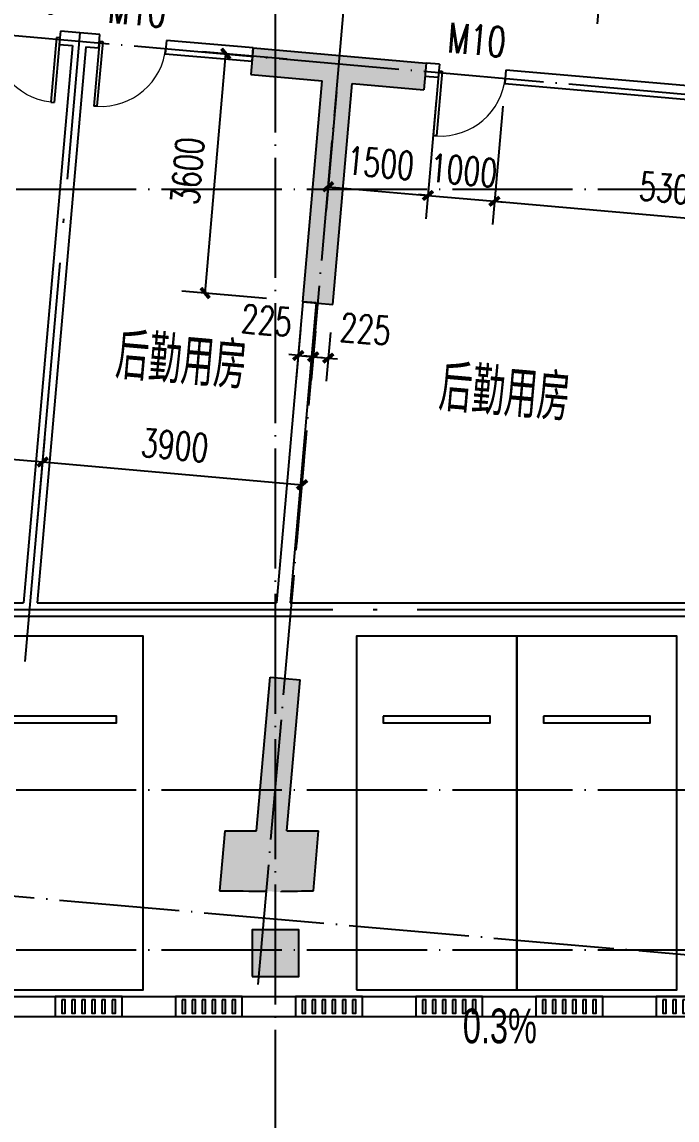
# Model space of a CAD drawing. Extents: x 246015 to 608740, y -108003 to 88400.
# Drawn here: x 513556 to 523367, y 10587 to 27045 of the extents above; entities that cross this region are included whole.
import ezdxf

# ---------------------------------------------------------------- set-up
doc = ezdxf.new("R2010")
doc.units = 0
doc.header["$LTSCALE"] = 3000
doc.header["$MEASUREMENT"] = 0
doc.header["$PDMODE"] = 1
doc.linetypes.add('DASH', pattern=[0.35, 0.25, -0.1])
doc.linetypes.add('DOTE', pattern=[2.42, 2, -0.2, 0.02, -0.2])
doc.layers.get('0').update_dxf_attribs({"linetype": 'CONTINUOUS'})
doc.layers.get('DEFPOINTS').update_dxf_attribs({"linetype": 'CONTINUOUS'})
for name, color, linetype in [('column', 9, 'CONTINUOUS'), ('DIM_ELEV', 3, 'CONTINUOUS'), ('dote', 1, 'DOTE'), ('LVTRY', 6, 'CONTINUOUS'), ('PUB_DIM', 3, 'CONTINUOUS'), ('PUB_HATCH', 8, 'CONTINUOUS'), ('PUB_TEXT', 7, 'CONTINUOUS'), ('WALL', 9, 'CONTINUOUS'), ('WINDOW', 4, 'CONTINUOUS'), ('WINDOW_TEXT', 7, 'CONTINUOUS'), ('WSBZ', 84, 'CONTINUOUS'), ('车位', 6, 'CONTINUOUS'), ('车库沟', 5, 'CONTINUOUS'), ('防火卷帘', 4, 'DASH')]:
    doc.layers.add(name, color=color, linetype=linetype)
doc.styles.add('_TCH_WINDOW', font='SIMPLEX', dxfattribs={"bigfont": 'GBCBIG'})
doc.styles.add('DIM_FONT', font='simplex.shx', dxfattribs={"width": 0.7, "bigfont": 'hztxt.shx'})
doc.styles.add('hy-linetype-style', font='hztxt_e.shx', dxfattribs={"width": 0.7, "bigfont": 'hztxt.shx'})
doc.dimstyles.new('DIMN140', dxfattribs={"dimscale": 1.4, "dimtxt": 300, "dimasz": 100, "dimexe": 250, "dimexo": 300, "dimgap": 150, "dimtad": 1, "dimdec": 0, "dimzin": 0, "dimdsep": 46, "dimtxsty": 'DIM_FONT', "dimblk": 'ARCHTICK', "dimcen": 0.09, "dimclrt": 7, "dimazin": 2, "dimtfac": 1, "dimtdec": 0, "dimtix": 1, "dimtmove": 2, "dimatfit": 3, "dimfxl": 0, "dimtolj": 1, "dimtzin": 0, "dimarcsym": 0})

# ---------------------------------------------------------------- blocks, each defined once
blk = doc.blocks.new('2-2')
at = {"layer": 'PUB_HATCH'}
for points in [[(53050, -11125), (54125, -11125), (54350, -10991.7), (54350, -10725), (53050, -10725)], [(54350, -10991.7), (54575, -11125), (55650, -11125), (55650, -10725), (54350, -10725)], [(54575, -14450), (54575, -11125), (54350, -10991.7), (54125, -11125), (54125, -14450)], [(54125, -22411.6, 0.0004268), (54575, -22372.3), (54575, -20100), (54125, -20100)], [(53650, -22452.4), (53650, -23355.6, 0.0013233), (55050, -23233.5), (55050, -22329.8, -0.0013278)], [(54575, -23275.8, -0.0002127), (54350, -23295.5), (54575, -23295.5)]]:
    blk.add_hatch(color=256, dxfattribs=at).paths.add_polyline_path(points)
at = {"layer": 'column'}
for p, q in [((55050, -23233.5), (55050, -22329.8)), ((53650, -22452.4), (53650, -23355.6))]:
    blk.add_line(p, q, dxfattribs=at)
for centre, radius, start, end in [((31274.9, 241208.4), 264608.5, 275.051714, 275.154976), ((31274.9, 241208.4), 264608.5, 274.850673, 274.953903), ((31275.3, 241203.8), 265503.9, 274.834193, 274.98581), ((31275.3, 241203.8), 265503.9, 275.034551, 275.137461)]:
    blk.add_arc(centre, radius, start, end, dxfattribs=at)
at = {"layer": 'dote', "ltscale": 0.3}
for p, q in [((54350, -24700), (54350, 2105.9)), ((-1000, -10850), (75800, -10850)), ((-1000, -23700), (75800, -23700))]:
    blk.add_line(p, q, dxfattribs=at)
at = {"layer": 'WALL'}
for p, q in [((53050, -10725), (54350, -10725)), ((53050, -10725), (53050, -11125)), ((54350, -10725), (55650, -10725)), ((55650, -10725), (55650, -11125)), ((53050, -11125), (54125, -11125)), ((54125, -14450), (54125, -11125)), ((54575, -11125), (55650, -11125)), ((54575, -14450), (54575, -11125)), ((54125, -14450), (54575, -14450)), ((54125, -22411.6), (54125, -20100)), ((54125, -20100), (54575, -20100)), ((54575, -22372.3), (54575, -20100)), ((54575, -23295.5), (54575, -23275.8))]:
    blk.add_line(p, q, dxfattribs=at)
blk = doc.blocks.new('che')
at = {"layer": '车位'}
for points in [[(0, 0), (2400, 0), (2400, 5300), (0, 5300), (0, 0)], [(400, 4100), (400, 4000), (2000, 4000), (2000, 4100), (400, 4100)]]:
    blk.add_lwpolyline(points, dxfattribs=at)
blk = doc.blocks.new('A$C7DAA5A07')
at = {"layer": 'WSBZ'}
for points in [[(0, 0), (1000, 0), (1000, 300), (0, 300)], [(100, 250), (100, 50), (150, 50), (150, 250)], [(250, 250), (250, 50), (300, 50), (300, 250)], [(400, 250), (400, 50), (450, 50), (450, 250)], [(550, 250), (550, 50), (600, 50), (600, 250)], [(700, 250), (700, 50), (750, 50), (750, 250)], [(850, 250), (850, 50), (900, 50), (900, 250)]]:
    blk.add_lwpolyline(points, close=True, dxfattribs=at)
blk = doc.blocks.new('_ARCHTICK')
at = {"color": 0, "linetype": 'ByBlock', "const_width": 0.4}
blk.add_lwpolyline([(-0.5, -0.5), (0.5, 0.5)], dxfattribs=at)
blk = doc.blocks.new('*D200')
at = {"layer": 'DEFPOINTS', "color": 0}
for p in [(516608, 26569), (517946, 26454), (517637, 22867)]:
    blk.add_point(p, dxfattribs=at)
at = {"layer": 'PUB_DIM', "color": 0, "lineweight": -2}
for p, q in [((517528, 26490), (516259, 26599)), ((516299, 22982), (516608, 26569)), ((517219, 22903), (515950, 23012))]:
    blk.add_line(p, q, dxfattribs=at)
at = {"layer": 'PUB_DIM', "color": 0, "lineweight": -2, "xscale": 140, "yscale": 140, "zscale": 140}
for p, rotation in [((516608, 26569), 85.075060437075), ((516299, 22982), 265.075060437075)]:
    blk.add_blockref('_ARCHTICK', p, dxfattribs=dict(at, rotation=rotation))
at = {"layer": 'PUB_DIM', "color": 7, "insert": (516035, 24812), "char_height": 420, "attachment_point": 5, "rotation": 85.0751, "style": 'DIM_FONT'}
blk.add_mtext('\\A1;3600', dxfattribs=at)
blk = doc.blocks.new('*D201')
at = {"layer": 'DEFPOINTS', "color": 0}
for p in [(517989, 22831), (518213, 22812), (518143, 22007)]:
    blk.add_point(p, dxfattribs=at)
at = {"layer": 'PUB_DIM', "color": 0, "lineweight": -2}
for p, q in [((517952, 22413), (517888, 21678)), ((518176, 22393), (518112, 21659)), ((517918, 22027), (517779, 22039)), ((517918, 22027), (518143, 22007)), ((518143, 22007), (518282, 21995))]:
    blk.add_line(p, q, dxfattribs=at)
at = {"layer": 'PUB_DIM', "color": 0, "lineweight": -2, "xscale": 140, "yscale": 140, "zscale": 140}
for p, rotation in [((517918, 22027), 355.0000602099857), ((518143, 22007), 175.0000602099858)]:
    blk.add_blockref('_ARCHTICK', p, dxfattribs=dict(at, rotation=rotation))
at = {"layer": 'PUB_DIM', "color": 7, "insert": (518701, 22443), "char_height": 420, "attachment_point": 5, "rotation": 355.0001, "style": 'DIM_FONT'}
blk.add_mtext('\\A1;225', dxfattribs=at)
blk = doc.blocks.new('*D202')
at = {"layer": 'DEFPOINTS', "color": 0}
for p in [(517765, 22851), (517989, 22831), (517918, 22027)]:
    blk.add_point(p, dxfattribs=at)
at = {"layer": 'PUB_DIM', "color": 0, "lineweight": -2}
for p, q in [((517728, 22433), (517664, 21698)), ((517952, 22413), (517888, 21678)), ((517694, 22046), (517555, 22059)), ((517694, 22046), (517918, 22027)), ((517918, 22027), (518058, 22015))]:
    blk.add_line(p, q, dxfattribs=at)
at = {"layer": 'PUB_DIM', "color": 0, "lineweight": -2, "xscale": 140, "yscale": 140, "zscale": 140}
for p, rotation in [((517694, 22046), 355.0000602099867), ((517918, 22027), 175.0000602099867)]:
    blk.add_blockref('_ARCHTICK', p, dxfattribs=dict(at, rotation=rotation))
at = {"layer": 'PUB_DIM', "color": 7, "insert": (517220, 22573), "char_height": 420, "attachment_point": 5, "rotation": 355.0001, "style": 'DIM_FONT'}
blk.add_mtext('\\A1;225', dxfattribs=at)
blk = doc.blocks.new('*D227')
at = {"layer": 'DEFPOINTS', "color": 0}
for p in [(519694, 28555), (522284, 28328), (522200, 27365)]:
    blk.add_point(p, dxfattribs=at)
at = {"layer": 'PUB_DIM', "color": 0, "lineweight": -2}
for p, q in [((519658, 28136), (519579, 27243)), ((522248, 27910), (522169, 27016)), ((519610, 27591), (522200, 27365))]:
    blk.add_line(p, q, dxfattribs=at)
at = {"layer": 'PUB_DIM', "color": 0, "lineweight": -2, "xscale": 140, "yscale": 140, "zscale": 140}
for p, rotation in [((519610, 27591), 175.0000000013872), ((522200, 27365), 355.0000000013872)]:
    blk.add_blockref('_ARCHTICK', p, dxfattribs=dict(at, rotation=rotation))
at = {"layer": 'PUB_DIM', "color": 7, "insert": (520941, 27896), "char_height": 420, "attachment_point": 5, "rotation": 355, "style": 'DIM_FONT'}
blk.add_mtext('\\A1;2600', dxfattribs=at)
blk = doc.blocks.new('*D228')
at = {"layer": 'DEFPOINTS', "color": 0}
for p in [(522284, 28328), (524874, 28101), (524790, 27138)]:
    blk.add_point(p, dxfattribs=at)
at = {"layer": 'PUB_DIM', "color": 0, "lineweight": -2}
for p, q in [((522248, 27910), (522169, 27016)), ((524838, 27683), (524760, 26789)), ((522200, 27365), (524790, 27138))]:
    blk.add_line(p, q, dxfattribs=at)
at = {"layer": 'PUB_DIM', "color": 0, "lineweight": -2, "xscale": 140, "yscale": 140, "zscale": 140}
for p, rotation in [((522200, 27365), 175.0000000013871), ((524790, 27138), 355.0000000013871)]:
    blk.add_blockref('_ARCHTICK', p, dxfattribs=dict(at, rotation=rotation))
at = {"layer": 'PUB_DIM', "color": 7, "insert": (523532, 27670), "char_height": 420, "attachment_point": 5, "rotation": 355, "style": 'DIM_FONT'}
blk.add_mtext('\\A1;2600', dxfattribs=at)
blk = doc.blocks.new('*D472')
at = {"layer": 'DEFPOINTS', "color": 0}
for p in [(518303, 26418), (519797, 26287), (519636, 24445)]:
    blk.add_point(p, dxfattribs=at)
at = {"layer": 'PUB_DIM', "color": 0, "lineweight": -2}
for p, q in [((518266, 25999), (518111, 24227)), ((519760, 25869), (519605, 24096)), ((518141, 24576), (519636, 24445))]:
    blk.add_line(p, q, dxfattribs=at)
at = {"layer": 'PUB_DIM', "color": 0, "lineweight": -2, "xscale": 140, "yscale": 140, "zscale": 140}
for p, rotation in [((518141, 24576), 175.0000000001317), ((519636, 24445), 355.0000000001316)]:
    blk.add_blockref('_ARCHTICK', p, dxfattribs=dict(at, rotation=rotation))
at = {"layer": 'PUB_DIM', "color": 7, "insert": (518925, 24929), "char_height": 420, "attachment_point": 5, "rotation": 355, "style": 'DIM_FONT'}
blk.add_mtext('\\A1;1500', dxfattribs=at)
blk = doc.blocks.new('*D473')
at = {"layer": 'DEFPOINTS', "color": 0}
for p in [(519797, 26287), (520793, 26200), (520632, 24358)]:
    blk.add_point(p, dxfattribs=at)
at = {"layer": 'PUB_DIM', "color": 0, "lineweight": -2}
for p, q in [((519760, 25869), (519605, 24096)), ((520756, 25781), (520601, 24009)), ((519636, 24445), (519496, 24457)), ((519636, 24445), (520632, 24358)), ((520632, 24358), (520771, 24346))]:
    blk.add_line(p, q, dxfattribs=at)
at = {"layer": 'PUB_DIM', "color": 0, "lineweight": -2, "xscale": 140, "yscale": 140, "zscale": 140}
for p, rotation in [((519636, 24445), 355.0000000001318), ((520632, 24358), 175.0000000001317)]:
    blk.add_blockref('_ARCHTICK', p, dxfattribs=dict(at, rotation=rotation))
at = {"layer": 'PUB_DIM', "color": 7, "insert": (520170, 24820), "char_height": 420, "attachment_point": 5, "rotation": 355, "style": 'DIM_FONT'}
blk.add_mtext('\\A1;1000', dxfattribs=at)
blk = doc.blocks.new('*D474')
at = {"layer": 'DEFPOINTS', "color": 0}
for p in [(520793, 26200), (526073, 25738), (525912, 23896)]:
    blk.add_point(p, dxfattribs=at)
at = {"layer": 'PUB_DIM', "color": 0, "lineweight": -2}
for p, q in [((520756, 25781), (520601, 24009)), ((526036, 25320), (525881, 23547)), ((520632, 24358), (525912, 23896))]:
    blk.add_line(p, q, dxfattribs=at)
at = {"layer": 'PUB_DIM', "color": 0, "lineweight": -2, "xscale": 140, "yscale": 140, "zscale": 140}
for p, rotation in [((520632, 24358), 175.0000000001317), ((525912, 23896), 355.0000000001318)]:
    blk.add_blockref('_ARCHTICK', p, dxfattribs=dict(at, rotation=rotation))
at = {"layer": 'PUB_DIM', "color": 7, "insert": (523308, 24545), "char_height": 420, "attachment_point": 5, "rotation": 355, "style": 'DIM_FONT'}
blk.add_mtext('\\A1;5300', dxfattribs=at)
blk = doc.blocks.new('*D478')
at = {"layer": 'DEFPOINTS', "color": 0}
for p in [(517751, 20110), (513751, 19141), (517636, 18801)]:
    blk.add_point(p, dxfattribs=at)
at = {"layer": 'PUB_DIM', "color": 0, "lineweight": -2}
for p, q in [((513788, 19559), (513896, 20799)), ((513866, 20450), (517751, 20110)), ((517673, 19219), (517781, 20459))]:
    blk.add_line(p, q, dxfattribs=at)
at = {"layer": 'PUB_DIM', "color": 0, "lineweight": -2, "xscale": 140, "yscale": 140, "zscale": 140}
for p, rotation in [((513866, 20450), 175.0000000001305), ((517751, 20110), 355.0000000001305)]:
    blk.add_blockref('_ARCHTICK', p, dxfattribs=dict(at, rotation=rotation))
at = {"layer": 'PUB_DIM', "color": 7, "insert": (515845, 20699), "char_height": 420, "attachment_point": 5, "rotation": 355, "style": 'DIM_FONT'}
blk.add_mtext('\\A1;3900', dxfattribs=at)
blk = doc.blocks.new('*D479')
at = {"layer": 'DEFPOINTS', "color": 0}
for p in [(513866, 20450), (509866, 19481), (513751, 19141)]:
    blk.add_point(p, dxfattribs=at)
at = {"layer": 'PUB_DIM', "color": 0, "lineweight": -2}
for p, q in [((509902, 19899), (510011, 21139)), ((509980, 20790), (513866, 20450)), ((513788, 19559), (513896, 20799))]:
    blk.add_line(p, q, dxfattribs=at)
at = {"layer": 'PUB_DIM', "color": 0, "lineweight": -2, "xscale": 140, "yscale": 140, "zscale": 140}
for p, rotation in [((509980, 20790), 175.0000000001306), ((513866, 20450), 355.0000000001306)]:
    blk.add_blockref('_ARCHTICK', p, dxfattribs=dict(at, rotation=rotation))
at = {"layer": 'PUB_DIM', "color": 7, "insert": (511960, 21038), "char_height": 420, "attachment_point": 5, "rotation": 355, "style": 'DIM_FONT'}
blk.add_mtext('\\A1;3900', dxfattribs=at)
blk = doc.blocks.new('_FZH')
blk.add_lwpolyline([(-0.5, -0.5), (0.5, -0.5), (0.5, 0.5), (-0.5, 0.5)], close=True)
at = {"layer": 'PUB_HATCH'}
blk.add_solid([(-0.5, -0.5), (0.5, -0.5), (-0.5, 0.5), (0.5, 0.5)], dxfattribs=at)
blk = doc.blocks.new('$DorLib2D$00000001')
for p, q in [((0.45, 0.975), (0.5, 0.975)), ((0.45, 0), (0.45, 0.975)), ((0.5, 0), (0.5, 0.975)), ((0.5, 0), (0.45, 0))]:
    blk.add_line(p, q)
at = {"lineweight": 13}
blk.add_arc((0.475, 0), 0.975, 91.4693, 180, dxfattribs=at)

msp = doc.modelspace()

# ---------------------------------------------------------------- linework, layer by layer
at = {"layer": 'DIM_ELEV'}
msp.add_lwpolyline([(521382.6, 12321.6, 0, 0, 0), (520026.9, 12321.6, 96, 0, 0), (519666.9, 12321.6, 0, 0, 0)], format="xyseb", dxfattribs=at)
msp.add_lwpolyline([(521382.6, 12321.6, 0, 0, 0), (520026.9, 12321.6, 96, 0, 0), (519666.9, 12321.6, 0, 0, 0)], format="xyseb", dxfattribs=at)
at = {"layer": 'dote', "ltscale": 0.3}
for p, q in [((517353.9, -37775.7), (517353.9, 53538.6)), ((295667.9, 24538.6), (554353.9, 24538.6)), ((295667.9, 15538.6), (554353.9, 15538.6)), ((295667.9, 13138.6), (554353.9, 13138.6))]:
    msp.add_line(p, q, dxfattribs=at)
at = {"layer": 'dote'}
for p, q in [((513603.8, 17458.5), (514428.3, 26882.2)), ((468653.9, 18238.6), (529331.7, 18238.6))]:
    msp.add_line(p, q, dxfattribs=at)
at = {"layer": 'WALL'}
for p, q in [((514131.9, 26908.1), (514114.5, 26708.8)), ((514424.3, 26882.5), (514131.9, 26908.1)), ((514723.1, 26856.4), (514424.3, 26882.5)), ((514705.7, 26657.1), (514723.1, 26856.4)), ((514311.2, 26691.6), (513580.4, 18338.6)), ((514510.5, 26674.2), (513781.2, 18338.6)), ((514114.5, 26708.8), (514311.2, 26691.6)), ((514510.5, 26674.2), (514705.7, 26657.1)), ((515719.3, 26769.2), (515701.9, 26570)), ((517018.4, 26655.5), (515719.3, 26769.2)), ((515701.9, 26570), (517001, 26456.3)), ((517001, 26456.3), (517018.4, 26655.5)), ((519807.8, 26411.5), (519608.5, 26428.9, 0)), ((519807.8, 26411.5), (519790.3, 26212.3)), ((519790.3, 26212.3), (519591.1, 26229.7, 0)), ((520804, 26324.4), (520786.5, 26125.1)), ((524589.5, 25993.2), (520804, 26324.4)), ((520786.5, 26125.1), (524572.1, 25793.9)), ((517764.7, 22851), (517369.9, 18338.6)), ((517963.9, 22833.6), (517570.7, 18338.6)), ((517963.9, 22833.6), (517764.7, 22851)), ((509740.9, 18338.6), (513580.4, 18338.6)), ((513781.2, 18338.6), (517369.9, 18338.6)), ((517570.7, 18338.6), (525199.7, 18338.6)), ((509631.7, 18138.6), (513668, 18138.6)), ((513668, 18138.6), (517461.5, 18138.6)), ((517461.5, 18138.6), (525182.2, 18138.6))]:
    msp.add_line(p, q, dxfattribs=at)
at = {"layer": '车库沟'}
for p, q in [((507803.9, 12438.6), (525854.1, 12438.6)), ((478053.9, 12138.6), (525854.1, 12138.6))]:
    msp.add_line(p, q, dxfattribs=at)

# ---------------------------------------------------------------- block references
at = {"layer": 'column', "xscale": 700, "yscale": 700.0022060450574, "zscale": 700.0022060450574}
msp.add_blockref('_FZH', (517353.9, 13088.6), dxfattribs=at)
at = {"layer": 'LVTRY'}
for p in [(512968.9, 12538.6), (518566, 12538.6), (520966, 12538.6)]:
    msp.add_blockref('che', p, dxfattribs=at)
at = {"layer": 'WINDOW'}
ref = msp.add_blockref('$DorLib2D$00000001', (513625.1, 26852), dxfattribs=dict(at, xscale=-1000, yscale=1000, zscale=-1000, rotation=175.0000000001306))
ref.add_attrib('A', 'M10', (513252.3, 27236.9), dxfattribs={"layer": 'WINDOW_TEXT', "height": 446.25, "rotation": 355, "style": '_TCH_WINDOW', "width": 0.705882})
ref = msp.add_blockref('$DorLib2D$00000001', (515212.5, 26713.2), dxfattribs=dict(at, xscale=1000, yscale=1000, zscale=1000, rotation=175.0000000001307))
ref.add_attrib('A', 'M10', (514834.3, 27036.7), dxfattribs={"layer": 'WINDOW_TEXT', "height": 446.25, "rotation": 355, "style": '_TCH_WINDOW', "width": 0.705882})
ref = msp.add_blockref('$DorLib2D$00000001', (520297.1, 26268.3), dxfattribs=dict(at, xscale=1000, yscale=1000, zscale=1000, rotation=175.0000000001306))
ref.add_attrib('A', 'M10', (519918.9, 26591.9), dxfattribs={"layer": 'WINDOW_TEXT', "height": 446.25, "rotation": 355, "style": '_TCH_WINDOW', "width": 0.705882})
at = {"layer": '车库沟'}
for p in [(514054.1, 12138.6), (515854.1, 12138.6), (517654.1, 12138.6), (519454.1, 12138.6), (521254.1, 12138.6), (523054.1, 12138.6)]:
    msp.add_blockref('A$C7DAA5A07', p, dxfattribs=at)
at = {"layer": '防火卷帘', "rotation": 355.0000000013864}
msp.add_blockref('2-2', (465105, 41963.3, 0), dxfattribs=at)

# ---------------------------------------------------------------- texts
at = {"layer": 'DIM_ELEV', "style": 'hy-linetype-style', "width": 0.7}
msp.add_text('0.3%%%', height=520, dxfattribs=at).set_placement((520158.8, 11737.6))
msp.add_text('0.3%%%', height=520, dxfattribs=at).set_placement((520158.8, 11737.6))
at = {"layer": 'PUB_TEXT', "style": 'DIM_FONT', "width": 0.7}
for p in [(514937.9, 21704.5), (519780.9, 21226.2)]:
    msp.add_text('后勤用房', height=700, rotation=355.00006, dxfattribs=at).set_placement(p)

# ---------------------------------------------------------------- dimensions: what is measured, and where the dimension line sits
at = {"layer": 'PUB_DIM'}
for p1, p2, distance, picture, middle in [((519694.1, 28554.6), (522284.2, 28328), -966.9, '*D227', (520941.5, 27896.4)), ((522284.2, 28328), (524874.3, 28101.4), -966.9, '*D228', (523531.6, 27669.8)), ((517637.4, 22866.8), (517946.4, 26453.5), 1343.8, '*D200', (516034.6, 24811.6)), ((518302.6, 26417.7), (519796.9, 26287), -1849.1, '*D472', (518925.2, 24928.7)), ((519796.9, 26287), (520793.1, 26199.8), -1849.1, '*D473', (520170.4, 24819.8)), ((520793.1, 26199.8), (526072.9, 25737.9), -1849.1, '*D474', (523308.4, 24545.3)), ((509865.9, 19480.8), (513751, 19140.9), 1314.2, '*D479', (511959.6, 21038.5)), ((513751, 19140.9), (517636.2, 18801), 1314.2, '*D478', (515844.7, 20698.5))]:
    dim = msp.add_aligned_dim(p1=p1, p2=p2, distance=distance, dimstyle='DIMN140', dxfattribs=at)
    dim.commit()
    dim.dimension.update_dxf_attribs({"geometry": picture, "text_midpoint": middle})
for base, p1, p2, picture, middle in [((517918.4, 22026.9), (517764.7, 22851), (517988.8, 22831.4), '*D202', (517220.4, 22572.8)), ((518142.6, 22007.3), (517988.8, 22831.4), (518213, 22811.8), '*D201', (518700.7, 22443.3))]:
    dim = msp.add_linear_dim(base=base, p1=p1, p2=p2, angle=355.00006, dimstyle='DIMN140', dxfattribs=at)
    dim.commit()
    dim.dimension.update_dxf_attribs({"geometry": picture, "text_midpoint": middle, "dimtype": 129})

doc.saveas('drawing.dxf')
